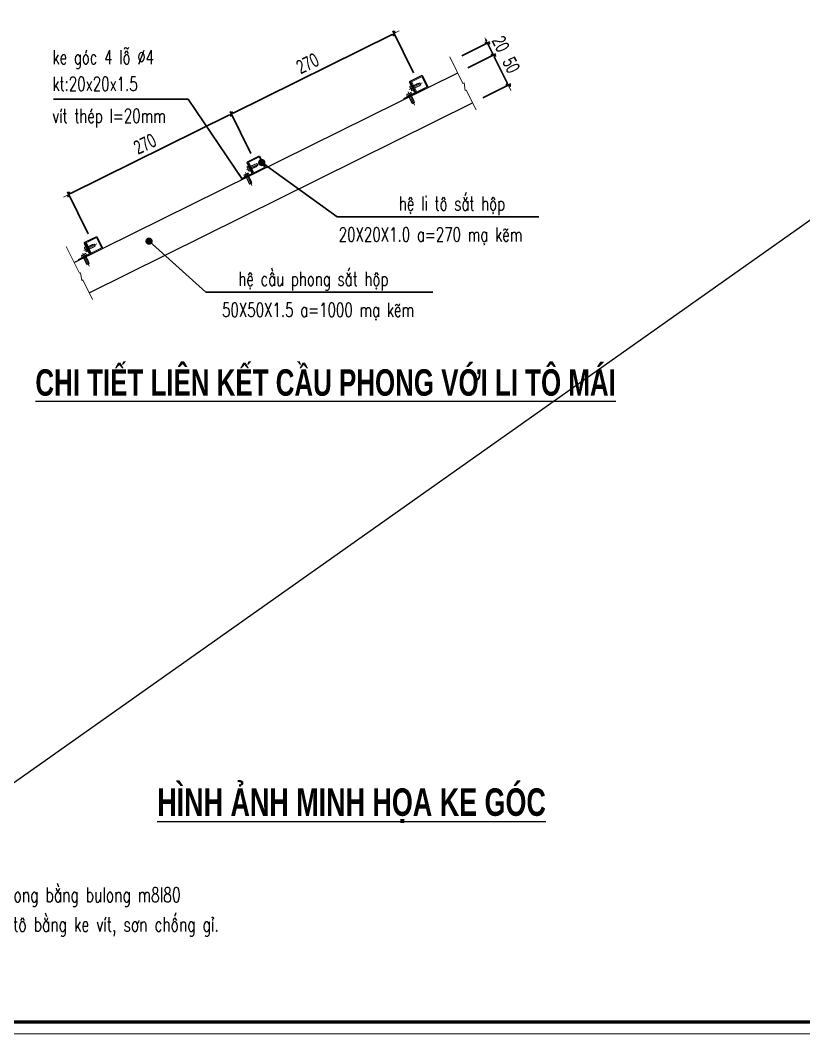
# Model space of a CAD drawing. Header units: millimetres. Extents: x 19378 to 572383, y -1120116 to -527168.
# Drawn here: x 280912 to 286283, y -560227 to -553275 of the extents above; entities that cross this region are included whole.
import ezdxf
from ezdxf.enums import TextEntityAlignment as Align

# ---------------------------------------------------------------- set-up
doc = ezdxf.new("R2010")
doc.units = ezdxf.units.MM
doc.header["$MEASUREMENT"] = 0
doc.header["$PDMODE"] = 32
doc.linetypes.add('HIDDEN', pattern=[0.375, 0.25, -0.125])
doc.layers.get('Defpoints').update_dxf_attribs({"color": 1})
doc.layers.add('DIM', color=1, linetype='Continuous')
doc.layers.add('Khungten_LCDI', color=7, linetype='Continuous')
doc.layers.add('KCS_Plotter', color=11, linetype='Continuous', plot=False)
for name, color, linetype, lineweight in [('LC Dim', 8, 'Continuous', 18), ('LC Hatch', 252, 'Continuous', 9), ('LC MANH DUT', 35, 'HIDDEN', 5), ('LC Net dam 1', 30, 'Continuous', 30), ('LC Net manh', 236, 'Continuous', 5), ('LC Net thay', 7, 'Continuous', 25), ('LC Text1', 3, 'Continuous', 20), ('LC Text2', 7, 'Continuous', 25)]:
    doc.layers.add(name, color=color, linetype=linetype, lineweight=lineweight)
doc.styles.add('HOATBIF', font='hoatbif.shx', dxfattribs={"width": 0.7})
doc.styles.add('Khungten', font='VHAVAN.TTF', dxfattribs={"width": 0.9, "height": 5000})
doc.styles.add('LC 1', font='VHAVANB.TTF')
doc.styles.add('LC 3', font='vnsimli.shx', dxfattribs={"width": 0.75})
doc.styles.add('LC3', font='VHARIALB.TTF', dxfattribs={"width": 0.8})
doc.styles.add('romans.shx', font='romans.shx', dxfattribs={"width": 0.7, "bigfont": 'vns.shx'})
doc.styles.add('Title', font='VHBLACK.TTF', dxfattribs={"width": 0.8})
doc.dimstyles.new('1-100', dxfattribs={"dimscale": 100, "dimtxt": 2.5, "dimasz": 0.35, "dimexe": 0.5, "dimexo": 0, "dimgap": 0.8, "dimtad": 1, "dimdec": 0, "dimzin": 0, "dimdsep": 46, "dimtxsty": 'HOATBIF', "dimblk1": 'DOT', "dimblk2": 'DOT', "dimsah": 1, "dimcen": -1, "dimdle": 1, "dimclrd": 256, "dimclre": 256, "dimclrt": 4, "dimadec": 3, "dimazin": 2, "dimtfac": 0.3333333333333333, "dimtdec": 0, "dimtix": 1, "dimtmove": 2, "dimatfit": 3, "dimldrblk": 'DOT', "dimfxl": 1, "dimtvp": 0.8333333333333331, "dimtolj": 1, "dimtzin": 0, "dimarcsym": 0})
doc.dimstyles.new('Copy of 1-100 mat bang', dxfattribs={"dimscale": 130, "dimtxt": 2.5, "dimasz": 0.35, "dimexe": 0.5, "dimexo": 0, "dimgap": 0.8, "dimtad": 1, "dimdec": 0, "dimzin": 0, "dimdsep": 46, "dimtxsty": 'HOATBIF', "dimblk1": 'DOT', "dimblk2": 'DOT', "dimsah": 1, "dimcen": -1, "dimdle": 1, "dimclrd": 256, "dimclre": 256, "dimclrt": 4, "dimadec": 3, "dimazin": 2, "dimtfac": 0.3333333333333333, "dimtdec": 0, "dimtix": 1, "dimtmove": 2, "dimatfit": 3, "dimldrblk": 'DOT', "dimfxl": 1, "dimtvp": 0.8333333333333333, "dimtolj": 1, "dimtzin": 0, "dimarcsym": 0})
doc.dimstyles.new('D100X10', dxfattribs={"dimscale": 100, "dimtxt": 2.5, "dimasz": 1.199999999999999, "dimexe": 1, "dimexo": 0, "dimgap": 0.5, "dimtad": 1, "dimdec": 0, "dimlfac": 0.1, "dimzin": 0, "dimdsep": 46, "dimtxsty": 'romans.shx', "dimblk": 'ARCHTICK', "dimcen": 0.09, "dimdle": 1, "dimclrd": 8, "dimclre": 8, "dimclrt": 3, "dimadec": 0, "dimazin": 0, "dimtfac": 1, "dimtdec": 0, "dimtmove": 0, "dimatfit": 3, "dimfxl": 1, "dimtolj": 1, "dimtzin": 0, "dimarcsym": 0})

# ---------------------------------------------------------------- blocks, each defined once
blk = doc.blocks.new('Nha o can bo nhan vien Trung doan')
at = {"layer": 'Defpoints', "lineweight": 0}
blk.add_lwpolyline([(-1200.00012343745, -14850.00004839799), (-1200.00012343745, 14849.99995158711), (40799.99878725787, 14849.99995158711), (40799.99878725787, -14850.00004839799)], close=True, dxfattribs=at)
at = {"layer": 'Khungten_LCDI', "color": 5, "lineweight": 60}
blk.add_lwpolyline([(-0.0001238546828972, -14650.00004839799), (-0.0001238546828972, 14649.99995158711), (40599.99878731748, 14649.99995158711), (40599.99878731748, -14650.00004839799)], close=True, dxfattribs=at)
at = {"color": 7, "style": 'Khungten', "width": 0.8}
for tag, p in [('REVISION', (39498.75250059744, -10746.30400287262)), ('NGAYHT', (39575.60861106179, -11636.28888503182))]:
    blk.add_attdef(tag, text='', height=199.998925739526, dxfattribs=at).set_placement(p, align=Align.CENTER)
at = {"layer": 'LC Text1', "style": 'Title', "width": 1.485915225563214}
for tag, p, p2 in [('TENBANVE1', (36912.65752101321, -8885.760287350926), (40339.144821588, -8885.760287350926)), ('TENBANVE2', (36912.65752101321, -9562.465612738344), (40339.144821588, -9562.465612738344))]:
    blk.add_attdef(tag, text='', height=249.9999935159642, dxfattribs=at).set_placement(p, p2, align=Align.FIT)
at = {"layer": 'LC Text1', "style": 'Title', "width": 0.7}
blk.add_attdef('SOBANVE', text='', height=249.9999935159642, dxfattribs=at).set_placement((39561.98211139818, -13896.18076664111), align=Align.CENTER)
blk = doc.blocks.new('TIEUDE1')
at = {"layer": 'LC Text2', "color": 7, "style": 'LC 1'}
blk.add_attdef('TIªU§Ò', text='', height=5, dxfattribs=at).set_placement((0, 0), align=Align.BOTTOM_CENTER)
blk.add_attdef('TL', text='', height=3, dxfattribs=at).set_placement((0, -2), align=Align.TOP_CENTER)
blk = doc.blocks.new('DOT')
at = {"layer": 'LC Dim'}
blk.add_line((-3, 0), (3, 0), dxfattribs=at)
at = {"layer": 'LC Dim', "color": 4}
blk.add_line((-1, -1), (1, 1), dxfattribs=at)
blk.add_lwpolyline([(0.5, 1), (-1, -0.5), (-0.5, -1), (1, 0.5)], close=True, dxfattribs=at)
blk = doc.blocks.new('*D658')
at = {"layer": 'Defpoints', "color": 0, "transparency": 16777216}
for p in [(278554.2567238673, -467016.7895421905), (278902.7285140547, -467720.4777377778), (276000.5125891893, -469157.6773173508)]:
    blk.add_point(p, dxfattribs=at)
at = {"layer": 'DIM', "lineweight": -2, "transparency": 16777216}
for p, q in [((278902.7285140547, -467720.4777377778), (278532.0679927793, -466971.9826207084)), ((275683.4056440393, -468438.4570100019), (278522.8918788297, -467032.3216539521)), ((276000.5125891893, -469157.6773173508), (275629.8520679139, -468409.1822002814))]:
    blk.add_line(p, q, dxfattribs=at)
at = {"layer": 'DIM', "lineweight": -2, "transparency": 16777216, "xscale": 35, "yscale": 35, "zscale": 35}
for p, rotation in [((278554.2567238673, -467016.7895421905), 26.34496604125285), ((275652.0407990018, -468453.9891217635), 206.3449660412528)]:
    blk.add_blockref('DOT', p, dxfattribs=dict(at, rotation=rotation))
at = {"layer": 'DIM', "color": 4, "transparency": 16777216, "insert": (277012.1749639739, -467551.6809539003), "char_height": 250, "attachment_point": 5, "rotation": 26.34496604125285, "style": 'HOATBIF'}
blk.add_mtext('\\A1;270', dxfattribs=at)
blk = doc.blocks.new('_Dot')
at = {"color": 0, "linetype": 'ByBlock', "lineweight": -2}
blk.add_line((-0.5, 0), (-1, 0), dxfattribs=at)
at = {"color": 0, "linetype": 'ByBlock', "const_width": 0.5}
blk.add_lwpolyline([(-0.25, 0, 1), (0.25, 0, 1)], format="xyb", close=True, dxfattribs=at)
blk = doc.blocks.new('*D659')
at = {"layer": 'Defpoints', "color": 0, "transparency": 16777216}
for p in [(279765.3599389227, -467414.307867661), (280328.6636737422, -467403.1713049472), (279871.8658481311, -467629.3810907822)]:
    blk.add_point(p, dxfattribs=at)
at = {"layer": 'DIM', "lineweight": -2, "transparency": 16777216}
for p, q in [((279765.3599389227, -467414.307867661), (280266.9646860174, -467165.9093507409)), ((280206.6256527744, -467156.7332367875), (280191.0935410148, -467125.368391749)), ((280222.1577645339, -467188.098081826), (280328.6636737422, -467403.1713049472)), ((279871.8658481311, -467629.3810907822), (280373.4705952258, -467380.9825738621)), ((280344.1957855017, -467434.5361499857), (280359.7278972613, -467465.9009950242))]:
    blk.add_line(p, q, dxfattribs=at)
at = {"layer": 'DIM', "lineweight": -2, "transparency": 16777216, "xscale": 35, "yscale": 35, "zscale": 35}
for p, rotation in [((280222.1577645339, -467188.098081826), 296.3449660375244), ((280328.6636737422, -467403.1713049472), 116.3449660375244)]:
    blk.add_blockref('DOT', p, dxfattribs=dict(at, rotation=rotation))
at = {"layer": 'DIM', "color": 4, "transparency": 16777216, "insert": (280459.1190972207, -467204.6608959379), "char_height": 250, "attachment_point": 5, "rotation": 296.34496603752444, "style": 'HOATBIF'}
blk.add_mtext('\\A1;20', dxfattribs=at)
blk = doc.blocks.new('*D660')
at = {"layer": 'Defpoints', "color": 0, "ltscale": 2, "transparency": 16777216}
for p in [(279871.8658481311, -467629.3810907822), (280594.9284468314, -467940.8543628659), (280138.1306212083, -468167.0641486994)]:
    blk.add_point(p, dxfattribs=at)
at = {"layer": 'DIM', "lineweight": -2, "ltscale": 2, "transparency": 16777216}
for p, q in [((279871.8658481311, -467629.3810907822), (280373.470595245, -467380.9825738608)), ((280344.1957855202, -467434.536149984), (280579.3963350723, -467909.4895178272)), ((280138.1306212083, -468167.0641486994), (280639.7353683153, -467918.6656317814))]:
    blk.add_line(p, q, dxfattribs=at)
at = {"layer": 'DIM', "lineweight": -2, "ltscale": 2, "transparency": 16777216, "xscale": 35, "yscale": 35, "zscale": 35}
for p, rotation in [((280328.6636737611, -467403.1713049453), 116.3449660367788), ((280594.9284468314, -467940.8543628659), 296.3449660367788)]:
    blk.add_blockref('DOT', p, dxfattribs=dict(at, rotation=rotation))
at = {"layer": 'DIM', "color": 4, "ltscale": 2, "transparency": 16777216, "insert": (280645.5044383801, -467581.0390364593), "char_height": 250, "attachment_point": 5, "rotation": 296.3449660367788, "style": 'HOATBIF'}
blk.add_mtext('\\A1;50', dxfattribs=at)
blk = doc.blocks.new('*D661')
at = {"layer": 'Defpoints', "color": 0, "transparency": 16777216}
for p in [(275652.0407990018, -468453.9891217634), (276000.5125891893, -469157.6773173508), (273098.2966643239, -470594.8768969238)]:
    blk.add_point(p, dxfattribs=at)
at = {"layer": 'DIM', "lineweight": -2, "transparency": 16777216}
for p, q in [((276000.5125891893, -469157.6773173508), (275629.8520679137, -468409.1822002813)), ((272781.1897191738, -469875.6565895749), (275620.6759539642, -468469.5212335251)), ((273098.2966643239, -470594.8768969238), (272727.6361430484, -469846.3817798544))]:
    blk.add_line(p, q, dxfattribs=at)
at = {"layer": 'DIM', "lineweight": -2, "transparency": 16777216, "xscale": 35, "yscale": 35, "zscale": 35}
for p, rotation in [((275652.0407990018, -468453.9891217634), 26.34496604125285), ((272749.8248741364, -469891.1887013365), 206.3449660412528)]:
    blk.add_blockref('DOT', p, dxfattribs=dict(at, rotation=rotation))
at = {"layer": 'DIM', "color": 4, "transparency": 16777216, "insert": (274109.9590391084, -468988.8805334732), "char_height": 250, "attachment_point": 5, "rotation": 26.34496604125285, "style": 'HOATBIF'}
blk.add_mtext('\\A1;270', dxfattribs=at)
blk = doc.blocks.new('_ArchTick')
at = {"color": 0, "linetype": 'ByBlock', "const_width": 0.15}
blk.add_lwpolyline([(-0.5, -0.5), (0.5, 0.5)], dxfattribs=at)
blk = doc.blocks.new('VIT M5')
at = {"layer": 'LC Hatch'}
for p, q in [((-2.756961720064282, 0.6350000000093132), (-3.30199999990873, 0.6350000000093132)), ((-3.30199999990873, 0.6350000000093132), (-3.30199999990873, 0)), ((-3.30199999990873, 0), (-1.587499999906868, 0)), ((-2.756961720064282, 0.6350000000093132), (-2.756961720064282, 2.176490075362381)), ((2.756961720064282, 0.6350000000093132), (-2.756961720064282, 0.6350000000093132)), ((2.067721290048212, 2.413000000000466), (-2.067721290048212, 2.413000000000466)), ((-1.587499999906868, 0), (1.587499999906868, 0)), ((-1.587499999906868, 0), (-1.587499999906868, -6.98499999998603)), ((-1.378480860032141, 0.6350000000093132), (-1.378480860032141, 2.176490075362381)), ((-1.193800000008196, 0), (-1.193800000008196, -9.057105263171252)), ((0, 4.314730138779851), (0, -11.99746112470166)), ((1.378480860032141, 0.6350000000093132), (1.378480860032141, 2.176490075362381)), ((1.587499999906868, 0), (1.587499999906868, -6.98499999998603)), ((1.587499999906868, 0), (3.30199999990873, 0)), ((2.756961720064282, 0.6350000000093132), (2.756961720064282, 2.176490075362381)), ((2.756961720064282, 0.6350000000093132), (3.30199999990873, 0.6350000000093132)), ((3.30199999990873, 0.6350000000093132), (3.30199999990873, 0)), ((-1.587499999906868, -6.98499999998603), (-1.104899999918416, -9.52499999999418)), ((-1.193800000008196, -9.057105263171252), (1.193800000008196, -9.057105263200356)), ((-1.104899999918416, -9.52499999999418), (1.104899999918416, -9.525000000023283)), ((1.587499999906868, -6.98499999998603), (1.104899999918416, -9.525000000023283)), ((1.193800000008196, -2.91038304567337e-11), (1.193800000008196, -9.057105263200356))]:
    blk.add_line(p, q, dxfattribs=at)
at = {"layer": 'LC Hatch', "extrusion": (0, 0, -1)}
for centre, radius, start, end in [((2.067721290048212, 1.29044813325163), 1.122551866737183, 52.12112050853066, 90), ((2.067721290048212, 1.29044813325163), 1.122551866737183, 90, 127.8788794914693), ((0, -1.722442580008646), 4.135442579999989, 70.52877937000655, 109.4712206299935), ((-2.067721290048212, 1.29044813325163), 1.122551866737183, 52.12112050853066, 90), ((-2.067721290048212, 1.29044813325163), 1.122551866737183, 90, 127.8788794914693)]:
    blk.add_arc(centre, radius, start, end, dxfattribs=at)
blk = doc.blocks.new('vzx')
at = {"layer": 'LC MANH DUT', "ltscale": 800}
for points in [[(6970.446036515932, 5514.317637328408), (6787.63379686448, 5423.787614498287), (6697.103774034244, 5606.599854149623), (6879.916013685695, 5697.12987697986)], [(4066.957524405036, 4076.487862967188), (3884.145284753467, 3985.957840136951), (3793.615261923231, 4168.770079788403), (3976.427501574799, 4259.300102618523)], [(1164.741599539586, 2639.288283394184), (981.9293598880176, 2548.758260563947), (891.3993370577809, 2731.570500215399), (1074.211576709349, 2822.100523045519)]]:
    blk.add_lwpolyline(points, close=True, dxfattribs=at)
at = {"layer": 'LC Net manh', "ltscale": 2}
for points in [[(7379.34813748888, 6050.977066791966), (7613.934531441133, 5577.263897068333), (7632.468310652475, 5586.441966645885), (7653.442372783844, 5448.958285458619), (7672.740068068902, 5458.514652133221), (7846.820458366594, 5106.984573660884)], [(535.8428212334984, 2662.020760022569), (770.4292151857517, 2188.307590298937), (788.962994397094, 2197.485659876489), (809.9370565284626, 2060.001978689223), (829.2347518135211, 2069.558345363825), (1003.315142111212, 1718.028266891488)]]:
    blk.add_lwpolyline(points, dxfattribs=at)
at = {"layer": 'LC Net thay'}
for p, q in [((674.3106075875112, 2376.336913259467), (7520.229167644924, 5766.488276863704)), ((940.5753806180437, 1838.653855461394), (7786.493940674409, 5228.805219065049))]:
    blk.add_line(p, q, dxfattribs=at)
at = {"layer": 'LC Net thay', "ltscale": 2}
for points in [[(6672.985339109495, 5614.742402692791), (6779.491248349368, 5399.669179515331), (6564.432442424877, 5293.170409736631), (6563.217724588758, 5295.7070643896, -0.4142135623730951), (6569.827408672718, 5314.463926835393), (6744.299740149581, 5401.527211235312, 0.414213562373095), (6750.909424233541, 5420.284073681105), (6663.839000372507, 5594.770822410821, -0.4142135623730951), (6670.448684456467, 5613.527684856614)], [(3769.496826998482, 4176.912628331454), (3876.002736238355, 3961.839405153994), (3660.943930313864, 3855.340635375294), (3659.729212477745, 3857.877290028264, -0.4142135623730951), (3666.338896561705, 3876.634152474056), (3840.811228038569, 3963.697436873976, 0.414213562373095), (3847.420912122529, 3982.454299319768), (3760.350488261494, 4156.941048049484, -0.4142135623730951), (3766.960172345454, 4175.697910495277)], [(867.2809020644636, 2739.713048896927), (973.7868113043369, 2524.639825719467), (758.7280053798459, 2418.141055940767), (757.5132875437266, 2420.677710593736, -0.4142135623730951), (764.1229716276866, 2439.434573039529), (938.5953031045501, 2526.497857439448, 0.414213562373095), (945.2049871885101, 2545.254719885183), (858.1345633274759, 2719.741468614957, -0.4142135623730951), (864.7442474114359, 2738.498331060749)]]:
    blk.add_lwpolyline(points, format="xyb", close=True, dxfattribs=at)
at = {"layer": 'LC Net thay'}
for points in [[(6994.564471440797, 5506.175088785356), (6779.491248321428, 5399.669179573422), (6672.985339109495, 5614.742402692791), (6888.058562228747, 5721.248311904725)], [(4091.075959329784, 4068.345314424019), (3876.002736210532, 3961.839405212086), (3769.496826998482, 4176.912628331454), (3984.570050117734, 4283.418537543388)], [(1188.860034464335, 2631.145734851016), (973.7868113450822, 2524.639825639082), (867.2809021330322, 2739.713048758451), (1082.354125252285, 2846.218957970385)]]:
    blk.add_lwpolyline(points, close=True, dxfattribs=at)
at = {"xscale": -16, "yscale": 16, "zscale": 16}
for p, rotation in [((6714.258517764916, 5501.227777418972), 116.202581892405), ((6664.295234160789, 5361.78421261278), 26.20258189240501), ((3810.770005650062, 4063.398003067414), 116.202581892405), ((3760.806722045934, 3923.954438261222), 26.20258189240501), ((908.5540807267535, 2626.19842360937), 116.202581892405), ((858.5907971225097, 2486.754858803179), 26.20258189240501)]:
    blk.add_blockref('VIT M5', p, dxfattribs=dict(at, rotation=rotation))
at = {"layer": 'LC Text2'}
ref = blk.add_blockref('TIEUDE1', (5162.339609192743, -141.5651593629736), dxfattribs=dict(at, xscale=95.99999751017147, yscale=95.99999751017147, zscale=95.99999751017147))
ref.add_attrib('TIªU§Ò', '%%uchi tiÕt liªn kÕt cÇu phong víi li t« m¸i', dxfattribs={"color": 7, "height": 472.7437895810414, "style": 'LC3', "width": 0.7}).set_placement((5162.339609192743, -141.5651593629736), align=Align.BOTTOM_CENTER)
at = {"layer": 'LC Text1', "color": 3, "style": 'LC 3', "width": 0.7}
for s, p in [('ke gãc 4 lç %%C4', (287.2308344060439, 5922.802371954662)), ('kt:20x20x1.5', (287.2308344060439, 5444.779459737591)), ('vÝt thÐp l=20mm', (287.2308344060439, 4871.250478349742)), ('hÖ li t« s¾t hép', (6468.439716858848, 3307.543359200587)), ('20X20X1.0 a=270 m¹ kÏm', (5395.962967124942, 2756.746938077267)), ('hÖ cÇu phong s¾t hép', (3605.259443149029, 1964.51773724251)), ('50X50X1.5 a=1000 m¹ kÏm', (3314.291161541187, 1411.489093927201))]:
    blk.add_text(s, height=249.9999750004932, dxfattribs=at).set_placement(p)
at = {"layer": 'DIM'}
for base, p1, p2, picture, middle in [((6382.653167712735, 6468.233609214076), (3828.909033034754, 4327.34583405382), (6731.124957900203, 5764.545413626824), '*D658', (4840.571407819341, 5933.342197504302)), ((3480.437242847227, 5031.03402964113), (926.6931081693037, 2890.146254480816), (3828.909033034754, 4327.34583405382), '*D661', (1938.355482953833, 4496.142617931357))]:
    dim = blk.add_linear_dim(base=base, p1=p1, p2=p2, angle=206.3449660412528, dimstyle='1-100', override={"dimlfac": 0.08333333333333333}, dxfattribs=at)
    dim.commit()
    dim.dimension.update_dxf_attribs({"geometry": picture, "text_midpoint": middle, "insert": (-272171.6035561545, 473485.0231514046)})
dim = blk.add_aligned_dim(p1=(7593.756382768217, 6070.715283743571), p2=(7700.262291976542, 5855.64206062234), distance=509.7402482545219, dimstyle='1-100', override={"dimlfac": 0.08333333333333333}, dxfattribs=at)
dim.commit()
dim.dimension.update_dxf_attribs({"geometry": '*D659', "text_midpoint": (8287.515541066183, 6280.362255466636), "insert": (-272171.6035561545, 473485.0231514046)})
at = {"layer": 'DIM', "ltscale": 2}
dim = blk.add_linear_dim(base=(8423.324890676886, 5544.168788538664), p1=(7700.262291976542, 5855.64206062234), p2=(7966.527065053873, 5317.959002705058), angle=116.3449660367842, dimstyle='1-100', override={"dimlfac": 0.08333333333333333}, dxfattribs=at)
dim.commit()
dim.dimension.update_dxf_attribs({"geometry": '*D660', "text_midpoint": (8473.900882225542, 5903.984114945284), "insert": (-272171.6035561545, 473485.0231514046)})
for points in [[(4023.611806917412, 4164.018247313506), (5369.032830889977, 3197.435962134274), (8966.956805757654, 3197.435962134274)], [(2011.565007550234, 2760.17687804217), (3026.529265532561, 1852.178117984207), (7076.365627521242, 1852.178117984207)]]:
    blk.add_leader(points, dimstyle='Copy of 1-100 mat bang', override={"dimasz": 1, "dimtad": 0, "dimfxl": 2, "dimarcsym": 1}, dxfattribs=at)
at = {"layer": 'LC Dim'}
blk.add_leader([(3666.338896561705, 3876.634152474056), (2711.933829035319, 5293.522096576635), (309.5642240812886, 5293.522096576635)], dimstyle='D100X10', dxfattribs=at)

msp = doc.modelspace()

# ---------------------------------------------------------------- linework, layer by layer
at = {"layer": 'KCS_Plotter', "ltscale": 2}
msp.add_line((295235.577873823, -548347.193887738), (278435.578309563, -560227.193887719), dxfattribs=at)

# ---------------------------------------------------------------- block references
at = {"layer": 'LC Net dam 1', "xscale": 0.3841992000000001, "yscale": 0.3841992000000001, "zscale": 0.3841992000000001}
msp.add_blockref('vzx', (281021.9463173706, -555850.9727827741), dxfattribs=at)
at = {"layer": 'LC Net thay', "xscale": 0.3999999999995706, "yscale": 0.3999999999995706, "zscale": 0.3999999999995706}
msp.add_blockref('Nha o can bo nhan vien Trung doan', (278915.5783589372, -554287.1938683661), dxfattribs=at)
at = {"layer": 'LC Text2'}
ref = msp.add_blockref('TIEUDE1', (283183.2387208067, -558789.2388563234), dxfattribs=dict(at, xscale=38.3032, yscale=38.3032, zscale=38.3032))
ref.add_attrib('TIªU§Ò', '%%uh×nh ¶nh minh häa ke gãc', dxfattribs={"color": 7, "height": 188.6208374032717, "style": 'LC3', "width": 0.7000000000000002}).set_placement((283183.2387208067, -558789.2388563234), align=Align.BOTTOM_CENTER)

# ---------------------------------------------------------------- texts
at = {"layer": 'LC Text1', "color": 3, "style": 'LC 3', "width": 0.7}
for s, p in [('- liªn kÕt gi÷a xµ gå vµ cÇu phong b»ng bulong m8l80', (279299.9050408302, -559323.8598484474)), ('- liªn kÕt gi÷a cÇu phong vµ li t« b»ng ke vÝt, s¬n chèng gØ.', (279299.9050408302, -559526.9562338307))]:
    msp.add_text(s, height=99.99999000008981, dxfattribs=at).set_placement(p)

doc.saveas('drawing.dxf')
